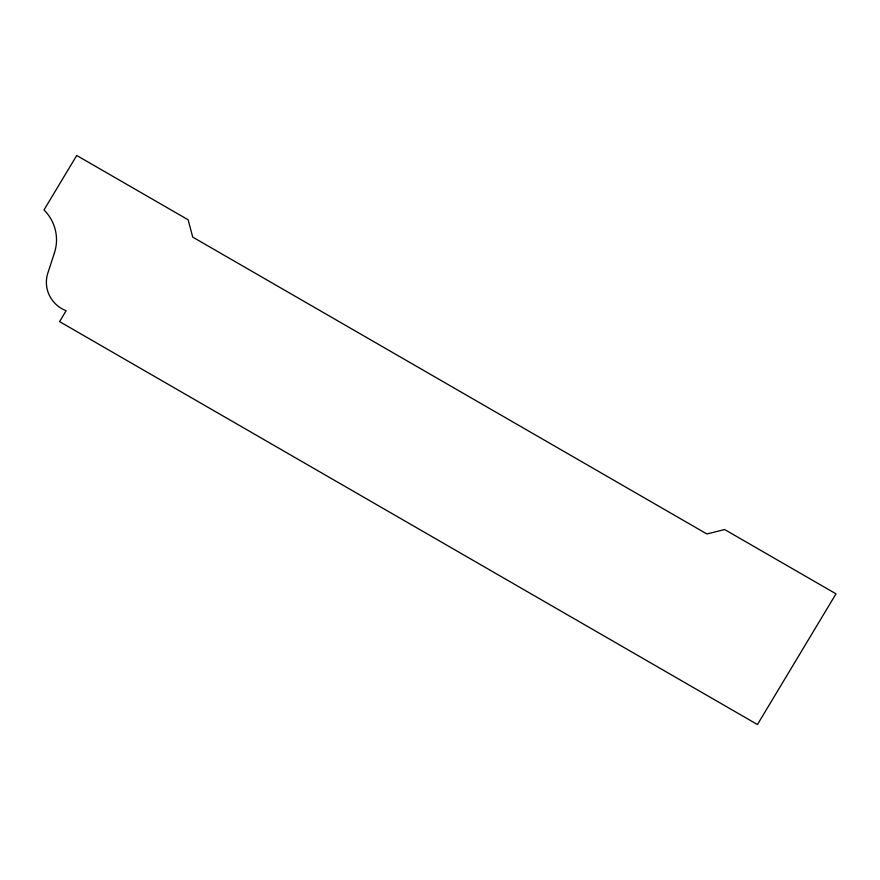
<?xml version="1.0" encoding="UTF-8"?>
<svg xmlns="http://www.w3.org/2000/svg" width="880" height="880" viewBox="0 0 880 880"><rect width="100%" height="100%" fill="white"/><g stroke="black" fill="none" stroke-linecap="round" stroke-linejoin="round"><path stroke-width="1.32" d="M54.461 252.78L47.839 273.097A31.13 30.426 5.3 0 0 66.132 310.728L59.587 321.618L757.449 724.526L836 593.835L724.625 529.529L706.904 533.973L192.731 237.116L188.111 219.78L76.725 155.474L44 209.935A43.571 42.592 5.3 0 1 54.461 252.78"/></g></svg>
